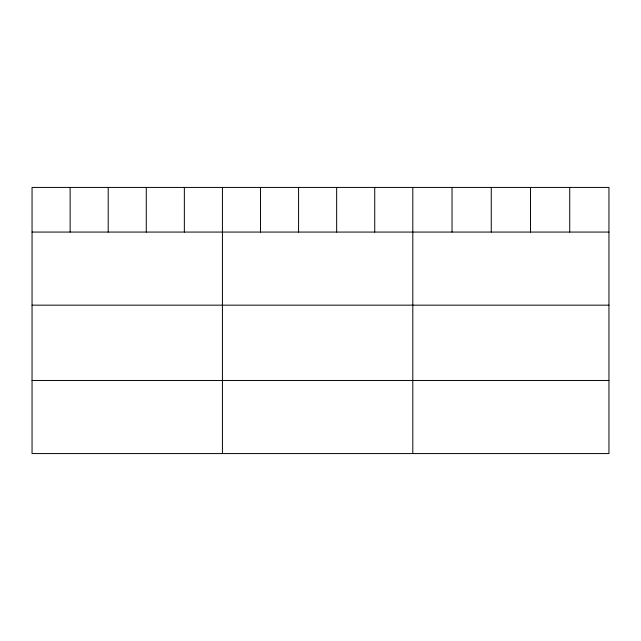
<?xml version="1.0" encoding="UTF-8"?>
<svg xmlns="http://www.w3.org/2000/svg" width="641" height="641" viewBox="0 0 641 641"><rect width="100%" height="100%" fill="white"/><g stroke="black" fill="none" stroke-linecap="round" stroke-linejoin="round"><path stroke-width="0.96" d="M608.95 232.066L608.95 453.572L32.05 453.572L32.05 187.428L608.95 187.428L608.95 232.066L32.05 232.066M32.05 305.164L608.95 305.164M32.05 380.474L608.95 380.474M569.721 187.428L569.721 232.066M530.492 187.428L530.492 232.066M491.262 187.428L491.262 232.066M452.033 187.428L452.033 232.066M412.804 187.428L412.804 453.572M374.729 187.428L374.729 232.066M336.653 187.428L336.653 232.066M298.578 187.428L298.578 232.066M260.502 187.428L260.502 232.066M222.427 187.428L222.427 453.572M184.352 187.428L184.352 232.066M146.276 187.428L146.276 232.066M108.201 187.428L108.201 232.066M70.125 187.428L70.125 232.066"/></g></svg>
